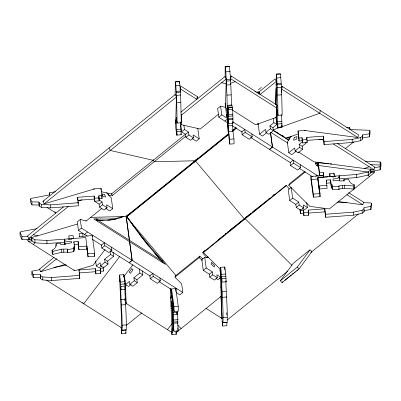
<?xml version="1.0" encoding="UTF-8"?>
<svg xmlns="http://www.w3.org/2000/svg" width="401" height="401" viewBox="0 0 401 401"><rect width="100%" height="100%" fill="white"/><g stroke="black" fill="none" stroke-linecap="round" stroke-linejoin="round"><path stroke-width="0.6" d="M180.671 122.295L181.167 134.736L176.726 135.127L176.681 132.876L176.976 135.052L176.38 117.608L177.117 123.057L181.307 122.741L180.62 95.027L179.588 81.513L175.397 81.834L175.107 95.067M179.588 83.348L179.588 81.513M225.161 77.553L225.177 66.606L229.437 66.28C230.73 79.203 231.217 92.245 231.437 105.252M227.342 108.681L227.873 112.571L227.873 116.701L227.222 107.754M228.685 123.498L228.375 107.869L232.64 107.543L232.946 119.297L232.946 123.172L228.685 123.498L227.798 117.563L228.675 131.628L232.941 131.302L232.435 122.621M281.557 114.591L282.058 127.027L277.863 127.343L277.266 109.904L278.003 115.348L282.194 115.032L281.507 87.323L280.474 73.804L276.284 74.125L276.269 85.734L276.053 84.145M287.853 137.302L287.577 138.019M125.909 330.058L125.919 333.351L121.724 333.672L121.714 329.281L122.014 330.254C122.5 315.993 120.917 301.848 120.681 287.627L120.977 289.808L125.172 289.487L124.766 281.677L123.814 274.635L119.618 274.956L119.754 281.713M121.859 330.369L126.21 329.938C126.661 316.304 125.252 302.775 124.911 289.186M171.959 328.74L172.159 330.223L172.425 323.216L171.874 295.266L174.059 311.437L178.32 311.111L178.224 306.269L175.833 288.615L171.573 288.941L171.758 298.143L170.816 288.895M226.871 322.399L226.881 325.692L222.69 326.013L222.675 321.622L222.981 322.594C223.462 308.334 221.878 294.189 221.648 279.968L221.938 282.149L226.134 281.828L225.728 274.018L224.776 266.976L220.58 267.297L220.715 274.053L220.36 271.397M222.826 322.71L227.177 322.279C227.628 308.645 226.219 295.116 225.878 281.527M177.803 322.89L177.768 319.176L177.849 319.712L173.588 320.038L173.503 319.497L173.879 331.301L178.139 330.975L177.803 322.89L173.543 323.211M276.179 104.947L276.334 87.473M275.793 104.711L275.998 88.611M258.991 94.275L259.056 91.884L275.146 78.892L276.304 81.458L275.657 104.395M175.683 123.433L176.43 97.047L175.272 94.481L42.947 201.302L44.105 203.868L94.581 188.901M180.124 91.283L180.786 86.105L197.347 96.621L197.272 99.012M218.615 114.115L200.134 129.032L181.257 124.696L181.533 115.097L181.067 114.069M225.457 107.413L226.264 78.987L225.106 76.421L180.861 112.14M230.38 81.007L231.041 75.919L277.066 105.142L276.795 114.741L276.204 117.438L255.622 124.766L232.73 110.23M231.006 77.112L231.041 75.919M276.204 117.438L276.474 107.839L277.066 105.142M281.407 92.696L281.512 89.022L282.103 86.32L358.519 134.841L357.928 137.538L304.464 130.46M282.048 88.16L282.103 86.32M227.357 113.608L227.272 110.38M64.857 244.821L64.421 239.171L65.213 244.384L60.867 244.72L60.696 243.452L56.1 243.798L55.884 246.119L55.223 247.643A8.075 5.629 -1.1 0 1 53.488 249.392L52.07 250.194L52.13 253.262L52.857 254.46L61.759 252.234L67.398 252.129L67.624 252.755L73.854 251.602L73.794 248.535L73.273 247.091L74.596 246.991L74.656 250.059L73.774 250.124M318.113 162.014L319.572 172.801L319.632 175.869L317.858 162.545L317.001 163.227M354.223 184.746L353.832 186.029L344.519 185.187L338.965 185.934L338.91 186.58L332.499 186.385L332.559 189.452L338.97 189.648L339.025 189.001L344.579 188.254L353.893 189.097L354.283 187.813L354.223 184.746L352.619 184.174A8.075 5.629 -1.1 0 1 350.449 182.721L349.401 181.327L348.564 179.092L343.973 179.437L344.008 181.282M332.499 186.385L332.624 184.896L331.296 184.996L330.594 179.803L326.334 180.129L326.369 181.969M332.559 189.452L332.645 188.46M339.166 178.47L339.176 175.808L339.792 181.031L344.143 180.711L343.973 179.437M228.375 107.869L228.304 108.27A8.075 0.466 85.7 0 1 228.114 108.075L227.628 105.333L231.893 105.007L232.344 107.628M232.64 107.543L232.565 107.949A8.075 0.466 85.7 0 1 232.38 107.754M306.815 139.212L306.78 137.398L323.291 136.145L324.088 144.611L352.243 142.475L360.74 140.611L362.629 139.077L362.479 137.984L369.401 136.796L369.341 133.779L369.958 130.821L369.381 130.255L350.033 129.588L349.747 127.473L346.69 127.428M369.401 136.796L370.018 133.839L369.958 130.821M300.244 209.497L300.404 210.675L303.532 210.435L303.883 215.633L308.575 215.277L308.224 210.079L324.735 208.826L325.532 217.292L353.682 215.157L362.183 213.292L364.068 211.758L363.923 210.665L370.84 209.477L370.785 206.46L371.396 203.502L370.825 202.936L363.336 202.68M370.84 209.477L371.456 206.52L371.396 203.502M370.684 171.433L380.113 169.813L380.048 166.746L380.89 162.716L380.108 161.949L365.391 161.443M380.113 169.813L380.95 165.783L380.89 162.716M339.256 176.716L338.584 177.798L337.03 178.5L333.131 178.951L332.995 180.42L339.827 180.625M197.347 96.621L196.756 99.318L180.194 88.801M276.339 112.621L276.931 109.924M320.309 110.581L319.717 113.277L272.976 129.929L286.088 138.255L298.314 133.899M338.093 201.523L362.895 204.806L363.486 202.109L348.479 192.58M298.369 151.909L313.978 161.819L374.013 169.773L374.604 167.072L337.467 143.493M289.412 137.002L289.717 139.408M176.28 292.62L179.838 294.88L182.811 292.484L181.643 283.848L174.946 277.171L175.563 275.738M174.951 277.166L199.267 257.542L199.883 256.104L202.846 259.061M220.941 269.923L203.467 252.505L204.084 251.066L205.056 250.284M221.217 296.234L220.405 278.615L221.021 277.176L221.833 294.795L221.217 296.234L176.485 332.344L176.435 331.171M220.816 287.457L221.432 286.018M371.662 171.001L374.689 171.402L374.073 172.841L329.341 208.951L309.898 206.375L288.755 185.302L289.372 183.864L304.93 171.302M162.716 262.7L162.881 262.354C149.643 247.818 137.473 232.324 126.45 216.049M129.077 219.482C139.312 234.054 150.611 247.863 162.686 260.946L162.52 261.267L129.453 240.274M98.867 195.693L98.922 198.711L102.054 198.475L101.994 195.452L98.867 195.693L99.217 200.891L94.526 201.247L94.17 196.049L77.659 197.302L78.456 205.768L50.305 207.903L41.478 207.352L39.218 206.129L39.072 205.041L31.975 204.916L30.576 202.109L30.516 199.091L30.932 198.45L49.709 194.896L49.423 192.776L55.383 191.768M64.937 242.209L46.987 243.567L34.962 242.821L31.885 241.156L31.684 239.673L22.01 239.502L20.11 235.678L20.05 232.61L20.611 231.738L37.057 228.625M100.29 271.342L103.418 271.106L103.358 268.089L100.23 268.324L100.581 273.522L95.889 273.878L95.538 268.68L79.027 269.933L79.819 278.399L51.669 280.535L42.842 279.983L40.581 278.76L40.436 277.672L33.338 277.552L31.94 274.74L31.88 271.723L32.296 271.086L40.17 269.592M31.94 274.74L32.356 274.104M291.291 136.089L287.327 142.069L288.775 152.756L291.783 154.666L296.349 150.976M280.374 280.755L297.306 267.086L310.128 249.713L311.863 251.638L299.041 269.011L282.109 282.685L280.374 280.755L293.191 263.382L309.642 250.099M282.109 282.685L282.84 281.692M33.433 244.54L34.892 242.625M105.122 249.422L93.047 265.292L74.686 270.735L28.661 241.507L27.529 240.204L29.814 239.527M119.663 256.565L83.734 303.778L82.601 302.474M123.653 276.88L132.942 264.675M124.616 284.038L125.348 283.076M126.114 284.865L125.388 285.823L126.2 303.442L172.224 332.665L170.189 288.499M167.453 329.632L171.818 323.893M175.954 275.487L126.551 216.876L128.901 214.72M196.986 159.753L195.608 161.127L244.369 218.971L286.214 185.332L289.221 188.901M207.843 256.66L206.806 257.688L202.67 252.78L203.708 251.753M245.402 217.944L202.67 252.78M317.782 162.48L317.091 163.167L317.878 164.099M323.291 136.145L324.028 141.593L352.183 139.458L360.679 137.593L362.569 136.054L362.419 134.967L369.341 133.779M317.948 180.791L317.848 177.427L356.674 174.48L368.248 171.944L370.82 169.849L370.689 168.861M339.401 178.866L356.735 177.548L368.313 175.011L370.885 172.916L370.82 169.849M324.735 208.826L325.472 214.274L353.622 212.139L362.123 210.274L364.008 208.736L363.862 207.648L370.785 206.46M218.595 239.618L221.989 236.861M222.961 236.079L223.928 235.292M225.387 234.109L226.354 233.327M229.748 230.575L245.267 217.994M185.768 136.26L112.4 195.467L108.942 195.548L107.478 193.016M44.105 203.868L176.43 97.047M63.498 206.881L27.519 235.923L28.677 238.49L77.298 224.074M28.677 238.49L68.576 206.279M181.533 115.097L226.264 78.987M192.204 138.601L196.279 141.187L199.207 138.826L193.092 134.947L193.493 137.914L190.57 140.275L185.984 137.363L185.583 134.395L181.558 131.839L184.48 129.478L183.894 125.147M185.693 134.034L111.373 194.029L101.152 191.683M105.734 208.405L109.809 210.991L112.731 208.63L106.621 204.751L107.022 207.718L104.1 210.079L99.513 207.167L99.112 204.199L102.034 201.838L99.017 199.924M185.583 134.395L188.505 132.034L184.48 129.478M86.25 220.856L80.27 219.482L77.303 221.878L78.471 230.515L87.192 236.054M225.984 107.438L220.6 106.2L217.633 108.601L218.801 117.237L227.522 122.771M99.513 207.167L102.435 204.806L102.034 201.838M185.984 137.363L188.906 135.002L188.505 132.034M85.849 221.292L101.894 208.34M78.471 230.515L81.438 228.119L80.27 219.482M218.801 117.237L221.768 114.836L220.6 106.2M258.419 89.774L261.387 87.378M54.125 257.312L39.453 269.156L40.611 271.723L65.238 264.419M84.571 234.39L87.543 231.994M224.901 121.112L227.447 119.057M40.611 271.723L56.706 258.73M276.304 81.458L260.214 94.451L259.056 91.884M228.605 133.678L125.979 216.515L90.165 217.372M232.986 130.145L235.903 127.789M129.874 213.933L157.593 191.558M158.565 190.771L228.73 134.094M232.62 130.952L236.379 127.949M126.551 216.876L228.68 134.425M232.57 131.287L236.46 128.145M101.834 248.064L104.806 245.668L104.4 242.7L101.433 245.096L101.834 248.064L108.937 252.575L111.909 250.179L111.508 247.211M242.164 134.781L245.136 132.385L244.735 129.418L241.763 131.814L242.164 134.781L249.267 139.292L252.239 136.896L251.838 133.929M101.468 266.139L99.293 267.893L96.285 265.983L100.2 262.825L100.601 265.793L103.608 267.703L108.064 264.104L107.663 261.136L104.656 259.226L110.596 254.434L110.195 251.462M266.66 132.786L262.55 136.104L259.542 134.195L265.482 129.398L265.883 132.365L268.891 134.275L273.347 130.681L272.946 127.713L269.938 125.804L273.853 122.641L273.266 118.315M100.601 265.793L105.057 262.194L104.656 259.226M265.883 132.365L270.339 128.771L269.938 125.804M107.663 261.136L113.603 256.344L113.042 252.184M272.946 127.713L276.86 124.551L275.858 117.132M122.591 216.445C113.388 220.174 103.343 218.801 93.774 218.926L129.568 241.658L132.084 260.274L129.112 262.675L110.25 250.695M270.49 132.726L272.419 146.992L269.447 149.393L250.58 137.413M126.195 216.174L132.165 260.324L129.192 262.725L150.154 276.033M270.565 132.776L272.495 147.042L269.522 149.443L290.484 162.751M124.551 281.432L125.398 280.745M131.132 284.349L128.526 286.454L125.518 284.545L129.433 281.387L129.834 284.354L132.841 286.264L137.297 282.665L136.896 279.697L133.889 277.788L139.829 272.991L139.267 268.835M288.775 152.756L294.715 147.959L295.116 150.926L298.123 152.836L302.58 149.242L302.179 146.275L299.171 144.365L302.65 141.553M129.834 284.354L134.29 280.755L133.889 277.788M295.116 150.926L299.572 147.332L299.171 144.365M136.896 279.697L142.836 274.901L142.275 270.745M302.179 146.275L306.093 143.112L305.091 142.475M150.25 278.805L153.222 276.409L152.821 273.442L149.849 275.838L150.25 278.805L157.352 283.317L160.325 280.921L159.924 277.953M290.58 165.528L293.552 163.127L293.151 160.159L290.179 162.555L290.58 165.528L297.682 170.034L300.655 167.638L300.254 164.671M224.971 234.204L226.43 233.026M227.402 232.244L228.369 231.462M229.342 230.675L230.314 229.893M231.773 228.715L232.745 227.928M249.257 214.6L245.858 217.342L245.242 218.781L291.943 265.332M250.229 213.813L251.201 213.031M252.66 211.853L253.632 211.071M254.6 210.284L255.572 209.502M268.69 198.916L269.662 198.129M273.061 195.382L274.033 194.6M203.467 252.505L286.53 185.452M175.082 276.124L199.883 256.104M288.755 185.302L305.286 171.954M208.6 257.557L204.726 257.277L201.803 259.632L203.247 270.319L209.362 274.199L209.763 277.171L214.35 280.078L217.272 277.723L216.871 274.755L220.896 277.312L217.974 279.667L215.959 278.389M206.971 257.442L207.949 256.655M126.3 325.447L141.919 312.84M345.426 148.555L353.948 141.678M175.859 289.291L176.706 288.61M315.762 176.355L317.036 175.327M203.247 270.319L206.174 267.958L204.726 257.277M289.722 200.515L292.645 198.154L291.201 187.468L288.274 189.828L289.722 200.515L295.833 204.395L296.234 207.367L300.82 210.274L303.742 207.918L303.341 204.946L307.367 207.507L304.444 209.863L302.434 208.585M209.362 274.199L212.284 271.843L206.174 267.958M295.833 204.395L298.755 202.039L292.645 198.154M209.763 277.171L212.685 274.81L212.284 271.843M296.234 207.367L299.156 205.006L298.755 202.039M227.101 320.063L287.913 270.971M310.78 252.51L358.454 214.024M284.665 280.294L291.407 274.855M292.369 274.073L293.332 273.297M294.294 272.52L295.256 271.743M296.7 270.575L297.667 269.798M246.234 217.207L247.211 216.425M248.184 215.643L249.156 214.861M253.046 211.733L265.698 201.563M266.675 200.781L267.647 199.999M272.51 196.089L274.459 194.525M332.489 176.315L331.321 176.59L332.875 177.041L335.231 176.585L335.527 176.084M52.13 253.262L52.516 253.076M123.949 216.385C115.303 220.299 105.543 220.881 96.2 220.019L96.496 220.66M230.309 83.398L235.222 81.649M120.435 217.803L121.292 217.497M364.329 168.49L369.236 166.741M42.947 201.302L44.13 200.951M77.979 201.026L81.979 199.838M28.661 241.507L32.09 240.495M52.07 250.194L52.797 251.392L61.694 249.166L67.338 249.061L67.624 252.755M66.611 265.041L53.794 267.512M65.072 243.993L71.709 242.765L71.183 241.342L67.243 241.487L65.533 241.036L64.586 240.074L64.646 243.141M67.563 249.688L73.794 248.535M374.158 167.758L380.048 166.746M115.653 219.126L107.929 220.209M225.177 66.606L225.277 66.937L229.537 66.616M232.76 129.969L233.973 138.952L234.069 143.794L229.808 144.119L229.713 139.277L227.527 123.107L226.971 95.157L225.828 71.854L230.089 71.528M276.284 74.125L280.55 74.05M175.397 81.834L179.663 81.759M226.084 79.624L230.344 79.298M226.284 81.107L230.545 80.781M177.117 123.057L176.711 102.791L175.874 85.684L180.069 85.368M278.003 115.348L277.602 95.082L276.76 77.979L280.956 77.659M226.58 85.017L230.841 84.696M276.951 83.679L281.141 83.358M176.064 91.388L180.255 91.067M277.096 84.766L281.291 84.451M176.209 92.476L180.405 92.16M176.425 95.348L180.62 95.027M277.312 87.639L281.507 87.323M226.971 95.157L231.232 94.836M176.711 102.791L180.906 102.471M277.602 95.082L281.793 94.766M227.753 106.135L232.014 105.809M228.064 107.869L232.324 107.543M228.55 109.513L232.816 109.187M228.475 114.536L232.735 114.21M228.545 116.295L232.806 115.974M228.595 118.881L232.861 118.561M228.685 119.623L232.946 119.297M277.502 121.789L281.692 121.468M176.615 129.498L180.806 129.177M228.565 125.839L232.826 125.513M176.906 131.673L181.102 131.358M277.798 123.969L281.988 123.648M276.525 113.618L276.66 120.375L277.612 127.418L281.808 127.102L281.763 124.846L282.058 127.027M306.78 137.398L307.136 142.596L302.444 142.951L302.148 140.771L299.021 141.012L298.008 130.952L305.632 130.37M229.713 139.277L233.973 138.952M298.008 130.952L298.961 137.994L302.088 137.754L302.444 142.951M302.384 139.934L307.076 139.578M306.84 140.415L323.351 139.167M93.413 188.991L101.042 188.41L101.994 195.452M319.572 172.801L323.301 172.515L323.742 177.322M329.807 176.595L329.747 173.528L334.008 173.202L334.409 176.169M317.848 177.427L320.033 193.598L320.093 196.665L313.366 197.177L310.981 179.523L310.92 176.455L323.702 175.483M320.254 175.818L323.361 175.583L323.301 172.515M328.193 176.826L317.883 177.723M310.981 179.523L318.284 178.966M94.466 198.224L99.157 197.868M77.719 200.32L94.23 199.066L94.526 201.247M326.394 183.197L330.655 182.871L331.361 188.064L332.685 187.964M30.516 199.091L31.915 201.898L39.012 202.024L39.158 203.112L41.418 204.335L50.245 204.881L78.395 202.746M327.041 185.337L318.995 185.944L319.056 189.011L327.101 188.405L326.334 180.129M310.92 176.455L313.306 194.109L320.033 193.598M303.532 210.435L303.823 212.615L308.514 212.259L308.575 215.277M299.908 209.583L300.459 213.693L303.592 213.452M308.284 213.096L324.795 211.848M79.152 236.63L92.275 235.562L94.661 253.216L94.726 256.284L87.999 256.79L86.786 247.808M31.689 237.096L31.824 238.089L34.902 239.753L46.922 240.5L85.754 237.557L87.939 253.723L87.999 256.79M73.919 243.026L73.894 241.798L78.16 241.477L78.922 249.753L86.962 249.141L86.902 246.074L78.862 246.685M73.954 244.866L78.22 244.545L78.922 249.753M87.939 253.723L94.661 253.216M95.829 270.86L100.521 270.505M79.087 272.951L95.598 271.698L95.889 273.878M31.88 271.723L33.278 274.53L40.376 274.655L40.521 275.743L42.782 276.966L51.609 277.517L79.764 275.382M119.618 274.956L120.571 281.998L124.766 281.677M220.58 267.297L221.532 274.339L225.728 274.018M120.571 281.998L120.616 284.249L124.806 283.933M221.532 274.339L221.578 276.59L225.773 276.274M120.616 284.249L120.912 286.429L125.102 286.108M221.578 276.59L221.873 278.77L226.069 278.449M170.3 290.63L171.513 290.54M120.917 299.512L125.112 299.196M221.883 291.853L226.074 291.537M121.653 304.96L125.849 304.645M222.62 297.301L226.811 296.981M170.801 305.968L172.019 305.878M171.573 288.941L173.964 306.595L178.224 306.269M171.192 308.855L172.405 308.76M173.021 303.783L173.137 309.572L172.435 304.364L173.197 312.625L177.458 312.304L177.849 319.712M173.197 312.625L173.407 314.815L177.668 314.489M122.054 325.226L126.25 324.91M223.021 317.567L227.212 317.251M173.558 322.088L177.818 321.762M172.425 323.216L173.643 323.126M122.014 330.254L126.21 329.938M222.981 322.594L227.177 322.279M172.37 330.068L173.588 329.973M172.159 330.223L173.984 330.083M172.224 332.665L171.468 331.792L171.974 334.72L176.234 334.394L176.224 330.805M195.046 160.771L154.24 161.743L153.072 159.718M347.076 202.645L336.91 202.289M20.05 232.61L21.95 236.435L27.995 236.54M370.359 164.676L380.168 165.017L380.95 165.783M103.182 220.4L97.283 220.084M317.853 162.686L328.94 163.678M330.173 163.793L332.023 163.959M284.068 136.626L282.018 135.327M318.905 139.342L323.747 139.984M315.266 163.533L318.319 163.934M316.479 165.212L368.624 172.119M370.439 172.36L374.073 172.841M221.623 82.731L226.129 83.769M153.147 160.305L110.265 150.455L109.107 147.894M33.318 234.745L37.819 235.778M353.862 187.688L354.283 187.813M277.271 132.285L276.87 132.109M71.107 238.665L72.325 238.76L70.927 239.432L68.491 239.342L68.07 238.896M281.512 89.022L357.928 137.538M230.445 78.616L276.474 107.839M333.271 143.904L374.013 169.773M273.853 122.641L276.86 124.551M273.126 130.42L288.875 140.42M270.339 128.771L273.347 130.681M299.572 147.332L302.58 149.242M257.247 123.749L258.299 124.415M271.006 132.485L287.853 143.182M221.768 114.836L227.362 118.39M232.59 121.709L272.419 146.992M272.495 147.042L318.564 176.295M346.85 194.62L362.895 204.806M245.136 132.385L252.239 136.896M293.552 163.127L300.655 167.638M235.407 127.658L236.384 128.28M232.76 126.099L242.194 132.089M299.392 168.41L312.494 176.726M233.146 129.483L234.124 130.104L234.079 129.779M188.906 135.002L193.493 137.914M299.156 205.006L303.742 207.918M197.638 158.149L198.615 158.766M195.628 159.768L196.605 160.39M195.192 160.119L196.169 160.741M193.182 161.743L194.159 162.365M157.673 190.41L158.651 191.026L158.606 190.701M155.413 192.234L156.39 192.851M220.911 270.535L219.893 269.888L220.896 277.312M129.212 213.387L130.19 214.004L130.049 212.966M127.262 214.956L128.24 215.578L128.195 215.252M102.435 204.806L107.022 207.718M212.685 274.81L217.272 277.723M95.087 201.643L99.112 204.199M129.643 241.703L165.438 264.434L162.686 260.946M81.438 228.119L132.084 260.274M132.165 260.324L182.811 292.484M47.077 207.457L55.874 213.041L54.742 211.738M205.974 308.349L222.014 318.534L220.976 296.033M104.806 245.668L111.909 250.179M153.222 276.409L160.325 280.921M92.43 239.382L101.864 245.372M159.062 281.687L171.643 289.677M110.596 254.434L113.603 256.344M139.829 272.991L142.836 274.901M105.057 262.194L108.064 264.104M134.29 280.755L137.297 282.665M125.588 302.469L126.636 303.131M46.576 280.184L121.944 328.038L119.709 279.602M367.752 174.906L369.431 176.585M199.267 257.542L202.229 260.5M219.522 277.733L220.405 278.615M177.763 325.246L181.127 328.594M318.108 164.661L315.893 162.45L315.276 163.889L318.625 167.227M297.306 267.086L299.041 269.011M106.521 192.625L111.288 197.944L112.731 208.63M161.132 260.389L161.608 260.926M154.696 253.111L158.971 257.953M220.881 317.226L222.014 318.534M125.037 293.798L125.794 294.665M125.443 302.57L126.2 303.442M73.934 269.863L74.686 270.735M149.002 246.289L139.508 234.274M132.325 224.505L133.433 226.059M126.37 215.668L127.282 216.951M127.879 217.793L128.48 218.64M286.379 137.683C286.976 140.28 290.349 139.197 288.755 136.911M111.232 193.437L112.4 195.467M96.009 218.61L96.305 219.227L129.373 240.224L126.114 216.124M225.076 103.378L225.542 104.405M180.565 123.157L181.257 124.696M73.508 250.64L73.854 251.602M178.139 330.975L177.864 328.364A8.075 0.461 85.7 0 0 177.833 327.928M173.879 331.301L173.603 328.69A8.075 0.461 85.7 0 0 173.362 325.677L172.836 320.95L172.881 315.772L172.174 310.62M222.69 326.013L222.224 322.895L221.091 296.184M175.823 332.043L176.234 334.394M172.295 311.492L172.425 311.933L172.445 308.665L172.826 315.442M125.729 332.274L125.919 333.351M121.724 333.672L121.132 326.9M172.124 307.993L172.159 308.259L172.089 305.131M370.75 171.929L370.885 172.916M329.747 173.528L330.148 176.495M317.908 180.495L320.093 196.665M306.986 141.508L307.136 142.596M308.224 210.079L308.514 212.259M306.7 202.56L307.367 207.507M277.863 127.343L277.567 125.167L277.612 127.418M258.099 123.508L259.542 134.195M227.287 111.182L226.886 108.215L227.347 114.25M225.187 104.4L226.891 116.982L226.836 114.295L227.237 117.262L227.422 126.465L229.808 144.119M225.989 280.74L226.134 281.828M197.758 128.14L199.207 138.826M181.062 120.922L181.307 122.741M180.635 125.037L181.558 131.839M181.021 133.643L181.167 134.736M175.422 119.734L175.773 128.084L176.726 135.127M177.302 311.146L177.458 312.304M172.049 304.123L171.648 301.156L172.109 307.191M134.535 209.347L134.631 210.059M124.516 277.126L125.518 284.545M124.876 287.311L125.172 289.487M101.653 195.538L102.054 198.475M98.922 198.711L99.217 200.891M103.197 266.916L103.358 268.089M103.257 269.933L103.418 271.106M100.435 272.434L100.581 273.522M95.618 261.036L96.285 265.983M94.395 253.848L94.726 256.284M77.964 202.134L78.13 203.347M79.493 236.53L79.092 233.562L82.822 233.282L82.882 236.349M79.167 273.557L79.333 274.765M79.578 276.585L79.819 278.399M73.448 238.49L73.047 235.522L68.787 235.843L69.188 238.811M73.894 241.798L74.596 246.991M74.19 246.6L74.656 250.059M176.711 312.299L176.936 313.988M232.811 122.039L232.946 123.172M227.873 112.571L227.928 113.032L227.628 105.333M276.359 74.37L276.76 77.979M225.277 66.937L225.828 71.854M175.468 82.08L175.874 85.684M177.458 323.692L177.498 324.103M227.317 112.566L227.347 113.012M226.755 312.585L226.871 315.076M124.901 298.625L125.012 300.966M220.339 272.114L220.52 276.474M221.297 295.176L221.668 305.808M176.981 312.023L177.067 314.499M173.407 314.815L173.588 320.038M170.255 296.956L170.295 298.184M380.108 161.949L380.168 165.017M370.634 168.976L370.669 170.821M368.248 171.944L368.313 175.011M362.569 136.054L362.629 139.077M364.008 208.736L364.068 211.758M362.419 134.967L362.479 137.984M360.679 137.593L360.74 140.611M362.123 210.274L362.183 213.292M356.674 174.48L356.735 177.548M353.832 186.029L353.893 189.097M352.183 139.458L352.243 142.475M353.622 212.139L353.682 215.157M349.747 127.473L349.772 128.681M344.519 185.187L344.579 188.254M342.559 185.658L342.619 188.726M339.191 175.934L339.241 178.39M338.965 185.934L338.97 189.648M334.008 173.202L334.043 175.042M331.296 184.996L331.361 188.064M330.594 179.803L330.655 182.871M324.028 141.593L324.088 144.611M325.472 214.274L325.532 217.292M313.306 194.109L313.366 197.177M303.823 212.615L303.883 215.633M302.088 137.754L302.148 140.771M298.961 137.994L299.021 141.012M300.404 210.675L300.459 213.693M224.776 266.976L224.836 270.048M221.873 278.77L221.938 282.149M175.833 288.615L175.899 291.687M173.964 306.595L174.059 311.437M123.814 274.635L123.859 277.096M120.912 286.429L120.977 289.808M101.042 188.41L101.077 190.224M100.23 268.324L100.265 270.134M94.17 196.049L94.23 199.066M95.538 268.68L95.598 271.698M92.275 235.562L92.3 236.79M77.659 197.302L77.709 199.718M79.027 269.933L79.047 271.141M78.16 241.477L78.22 244.545M67.338 249.061L67.398 252.129M63.744 249.332L63.804 252.399M61.694 249.166L61.759 252.234M56.1 243.798L56.15 246.254M52.797 251.392L52.857 254.46M50.245 204.881L50.305 207.903M51.609 277.517L51.669 280.535M49.423 192.776L49.468 195.192M46.922 240.5L46.987 243.567M41.418 204.335L41.478 207.352M42.782 276.966L42.842 279.983M39.158 203.112L39.218 206.129M39.012 202.024L39.072 205.041M40.521 275.743L40.581 278.76M40.376 274.655L40.436 277.672M34.902 239.753L34.962 242.821M31.915 201.898L31.975 204.916M33.278 274.53L33.338 277.552M31.824 238.089L31.885 241.156M31.644 237.828L31.684 239.673M21.95 236.435L22.01 239.502M171.959 329.933L171.974 334.72M291.066 136.626A12.035 5.449 51.1 0 1 290.144 136.566M257.938 93.112A0.667 0.356 -57.6 0 0 257.863 92.616A0.892 0.476 -57.6 0 0 257.031 92.857M254.795 91.468A2.847 1.519 -57.6 0 1 255.602 91.644M255.678 91.709A2.847 1.519 -57.6 0 1 255.848 91.969M259.262 92.862A0.657 0.351 -57.6 0 1 258.981 92.862M256.825 92.501A1.86 0.992 -57.6 0 1 258.154 91.804A3.925 2.095 -57.6 0 1 258.991 92.852M294.159 137.578L293.567 140.275L296.454 139.247L297.046 136.551L294.159 137.578M211.753 262.575L211.132 264.013L214.099 266.971L214.715 265.532L211.753 262.575M131.804 268.64L129.232 272.018L130.365 273.322L132.937 269.943L131.804 268.64M104.516 194.485L101.864 193.878L103.022 196.44L105.674 197.051L104.516 194.485"/></g></svg>
